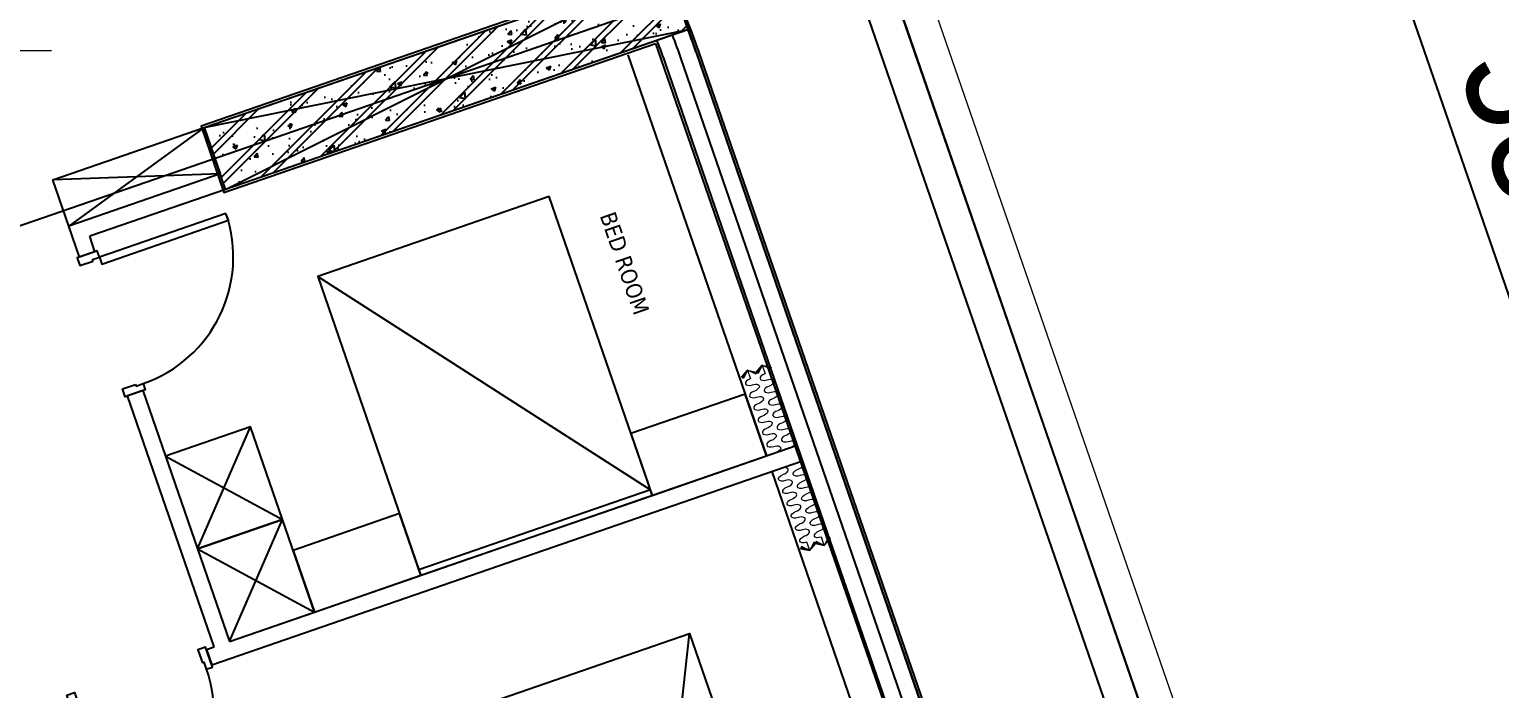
# Model space of a CAD drawing. Header units: millimetres. Extents: x -361699137 to 361252145, y -356478932 to 356523199.
# Drawn here: x -51372 to -42366, y 44064 to 48102 of the extents above; entities that cross this region are included whole.
import ezdxf
from ezdxf.enums import TextEntityAlignment as Align
from ezdxf.xclip import XClip

# ---------------------------------------------------------------- set-up
doc = ezdxf.new("R2010")
doc.units = ezdxf.units.MM
doc.header["$LTSCALE"] = 100
doc.header["$MEASUREMENT"] = 0
doc.header["$XCLIPFRAME"] = 0
doc.set_wipeout_variables(frame=1)
doc.linetypes.add('ACAD_ISO03W100', pattern=[30, 12, -18])
for name, color, linetype in [('1VinaPVC-Text', 9, 'Continuous'), ('A-_FURN----_E-_N', 251, 'Continuous'), ('A-ANNO-ROOM', 50, 'Continuous'), ('AUDIT_I_220808132811-12', 1, 'Continuous'), ('IDEA - dim', 251, 'Continuous'), ('KC', 5, 'Continuous'), ('KT-Net manh', 139, 'Continuous'), ('KT-Tuong', 1, 'Continuous')]:
    doc.layers.add(name, color=color, linetype=linetype)
for name, color, linetype, lineweight in [('AUDIT_I_220808132811-11', 7, 'Continuous', 9), ('CIC36 net manh', 8, 'Continuous', 9), ('KT-Chuviet', 255, 'Continuous', 15), ('KT-Net thay', 7, 'Continuous', 15), ('KT-Net truc', 18, 'Continuous', 15)]:
    doc.layers.add(name, color=color, linetype=linetype, lineweight=lineweight)
doc.layers.add('dien tich thong thuy', color=3, linetype='Continuous', plot=False)
doc.styles.add('220126_HDN_HBA typical plan$0$211210_HDN_HBA_TYPICAL PLAN CORE OPT 1$0$HBA-Text', font='GOTHIC.TTF')
doc.styles.add('Arial Narrow', font='ARIALN.TTF')
doc.styles.add('font unicode ccu', font='arial.ttf')
doc.styles.add('ROMANS', font='ROMANS.SHX')
doc.styles.add('Tahoma', font='tahoma.ttf')
doc.dimstyles.new('CCU_1-300', dxfattribs={"dimscale": 300, "dimtxt": 2.5, "dimasz": 1, "dimexe": 1, "dimexo": 2, "dimgap": 0.5, "dimtad": 1, "dimdec": 0, "dimdsep": 46, "dimtxsty": 'Arial Narrow', "dimblk": 'ARCHTICK', "dimcen": -1, "dimdle": 1, "dimclrd": 256, "dimclre": 256, "dimclrt": 3, "dimadec": 0, "dimazin": 2, "dimtfac": 0.1, "dimtdec": 0, "dimtix": 1, "dimtmove": 2, "dimatfit": 1, "dimfxl": 1, "dimtvp": 0.8333333333333334, "dimtolj": 1, "dimtzin": 12, "dimarcsym": 0})

# ---------------------------------------------------------------- blocks, each defined once
blk = doc.blocks.new('*U207')
for points in [[(482.6951045578201, -398.9039813853606), (464.6170375002125, -396.4493711387506), (464.3337632049024, -466.3349522090732)], [(396.7561588253833, -484.1490495130481), (464.3337632049024, -466.3349522090732), (394.4481821902239, -466.0516779393653)]]:
    blk.add_hatch(color=256).paths.add_polyline_path(points)
blk.add_line((464.3337632049024, -466.3349522090732), (416.9273155568029, -418.7598943406972))
for points in [[(482.6951045578201, -398.9039813853606), (464.6170375002125, -396.4493711387506), (464.3337632049024, -466.3349522090732)], [(396.7561588253833, -484.1490495130481), (464.3337632049024, -466.3349522090732), (394.4481821902239, -466.0516779393653)]]:
    blk.add_lwpolyline(points, close=True)
for centre in [(16.76743755071067, -17.17677016190672), (85.71403000141326, -87.65612936302188), (155.3043908096025, -157.4940017787478), (224.8947516177918, -227.3318741944736), (294.485112425981, -297.1697466101995), (364.0754732341703, -367.0076190259254)]:
    blk.add_ellipse(centre, major_axis=(34.52187991841241, 31.95056764796491), ratio=0.5238875827070036, start_param=4.731720461219403, end_param=7.873313114809197)
at = {"extrusion": (0, 0, -1)}
for centre in [(51.5728287498025, -52.1059534814385), (120.5194212005051, -122.5853126825537), (190.1097820086943, -192.4231850982796), (259.7001428168836, -262.2610575140054), (329.2905036250728, -332.0989299297313), (398.8808644332621, -401.9368023454572)]:
    blk.add_ellipse(centre, major_axis=(-32.07293168385898, -34.4082260416161), ratio=0.5238875826554585, start_param=4.731720461217387, end_param=7.87331311480718, dxfattribs=at)
blk = doc.blocks.new('d900n')
for points in [[(20, -50), (20, -40), (65, -40), (65, 0), (-65, 0), (-65, -50)], [(885, -40), (65, -40), (65, -85), (885, -85)], [(20, -850), (20, -860), (65, -860), (65, -900), (-65, -900), (-65, -850)]]:
    blk.add_lwpolyline(points, close=True)
blk.add_arc((65, -40), 820, 270, 0)
blk = doc.blocks.new('19')
at = {"layer": 'A-_FURN----_E-_N', "linetype": 'Continuous'}
for points in [[(4219.999988807758, 3574.999996232989), (4769.999988801355, 3574.999996233018), (4769.999988801384, 4174.999996233004), (4219.999988807729, 4174.999996232975), (4219.999988807758, 3574.999996232989)], [(4219.999988807729, 2974.999996232997), (4769.99998880133, 2974.999996232989), (4769.999988801355, 3574.999996233018), (4219.999988807758, 3574.999996232989), (4219.999988807729, 2974.999996232997)], [(4769.999988801297, 2974.999996232989), (5459.999988454962, 2974.999996233077), (5459.999988454885, 3374.999996233091), (4769.999988801319, 3374.999996232975)]]:
    blk.add_lwpolyline(points, close=True, dxfattribs=at)
at = {"layer": 'IDEA - dim'}
for p, q in [((7899.999986546129, 199.9999954910018), (7899.999989511169, 5443.657891399933)), ((7999.999986546165, 199.9999954339291), (7999.999989511169, 5443.657891342868)), ((8099.99998654622, 199.999995376842), (8099.999989511096, 5443.657891285795))]:
    blk.add_line(p, q, dxfattribs=at)
for points in [[(5099.999988050215, 5999.999995377861), (5099.999988050262, 5699.999995376143), (4119.999997712657, 5699.999995376114), (4119.999997712657, 5999.999995377795)], [(5099.999988050306, 5999.999995377861), (8096.943465029952, 5999.999995377861), (8096.943465029955, 5599.999995364706), (5099.999988050302, 5599.999995364706)], [(6959.999988454947, 2974.999996233048), (7699.999988102169, 2974.999996232931), (7699.999988102194, 3374.999996232887), (6959.999988454976, 3374.999996232989)], [(5459.999988454991, 2974.999996233048), (6959.999988455042, 2974.999996233011), (6959.99998845502, 3010.999996233018), (5459.99998845502, 3010.999996233077)], [(5099.99998654607, 199.9999954910745), (5099.999986546074, 2099.999995491075), (6899.999986546165, 2099.999995490987), (6899.999986546085, 199.9999954910018)]]:
    blk.add_lwpolyline(points, close=True, dxfattribs=at)
blk.add_lwpolyline([(6959.99998845502, 3010.999996233018), (6959.999988455063, 4910.999996233033), (5459.999988455049, 4910.999996233048), (5459.99998845502, 3010.999996233077)], dxfattribs=at)
for radius, end in [(3799.999999999993, 2.357966265105934), (3899.999999999993, 2.297472738257458), (3999.999999999993, 2.240006262434268)]:
    blk.add_arc((4099.99998951114, 5443.657891286784), radius, 0, end, dxfattribs=at)
at = {"layer": 'KT-Net manh', "linetype": 'ACAD_ISO03W100', "ltscale": 4}
for p, q in [((5099.999988050215, 5699.999995376129), (4119.999997712643, 5999.999995377817)), ((5099.999988050258, 5999.999995377846), (4119.999997712657, 5699.999995376114)), ((7699.999988102212, 5574.999996262704), (7699.999988102169, 2974.999996232931)), ((5459.999988455049, 4910.999996233048), (6959.99998845502, 3010.999996233018)), ((4219.999988807758, 3574.999996232989), (4769.999988801384, 4174.999996233004)), ((4219.999988807729, 4174.999996232975), (4769.999988801355, 3574.999996233018)), ((4219.999988807729, 2974.999996232997), (4769.999988801355, 3574.999996233018)), ((4219.999988807758, 3574.999996232989), (4769.99998880133, 2974.999996232989)), ((7699.999986546816, 2874.999996232873), (7699.999986546041, 199.9999954909727))]:
    blk.add_line(p, q, dxfattribs=at)
blk.add_lwpolyline([(5099.999986546074, 2099.999995491075), (5999.999986546092, 199.9999954910309), (6899.999986546165, 2099.999995490987)], dxfattribs=at)
at = {"layer": 'KT-Tuong'}
for p, q in [((5099.999988050215, 5699.999995376129), (4119.999997712715, 5699.999995376071)), ((4119.999997789899, 5499.999995376071), (4119.999997712686, 5699.999995376056)), ((5099.999988050262, 5599.999995376143), (4219.999997751278, 5599.999995376056)), ((4219.99999778987, 5499.999995376085), (4219.999997751249, 5599.999995376085)), ((4219.99999778987, 5499.999995376085), (4119.999997751336, 5499.999995376056)), ((4119.999998764521, 2974.99999623264), (4119.99999813734, 4599.999995376056)), ((4219.999997789928, 4599.999995376071), (4119.99999775138, 4599.999995376071)), ((4219.999997789928, 4599.999995376071), (4219.999997790044, 2974.999996232611)), ((4069.999998339881, 2974.999996232611), (4119.999998764513, 2974.999996232626)), ((4069.999998339918, 2974.999996232611), (4069.99999833999, 2874.99999623264)), ((4219.999997790015, 2974.99999623264), (7899.999988102143, 2974.999996232873)), ((4069.99999833999, 2874.999996232633), (7899.999988045092, 2874.999996232887))]:
    blk.add_line(p, q, dxfattribs=at)
at = {"layer": 'CIC36 net manh', "color": 8, "extrusion": (0, 0, -1), "xscale": 0.8100000000112606, "yscale": 0.8100000000112606, "zscale": -0.8100000000112604, "rotation": 135.1232012039744}
for p in [(-7761.336646943386, 2975.745981254731), (-7856.290273430342, 2975.52826692268)]:
    blk.add_blockref('*U207', p, dxfattribs=at)
at = {"layer": 'CIC36 net manh', "color": 8, "xscale": 0.8100000000112602, "yscale": 0.8100000000112602, "zscale": 0.8100000000112602, "rotation": 315.1232012039715}
for p in [(7761.336645388034, 2874.254011211029), (7856.290271874954, 2874.471725543102)]:
    blk.add_blockref('*U207', p, dxfattribs=at)
at = {"layer": 'IDEA - dim', "extrusion": (0, 0, -1), "xscale": -1, "zscale": -1, "rotation": 2.477652096860079e-12}
blk.add_blockref('d900n', (-4169.999997770574, 5499.999995376042), dxfattribs=at)
at = {"layer": 'IDEA - dim', "extrusion": (0, 0, -1), "zscale": -0.9999999999999998, "rotation": 270}
blk.add_blockref('d900n', (-3169.999998339947, 2924.999996232553), dxfattribs=at)
at = {"layer": '1VinaPVC-Text', "style": 'Tahoma', "text_generation_flag": 6}
blk.add_text('BED ROOM', height=99.99999999999997, rotation=90.00000002084408, dxfattribs=at).set_placement((7214.062294144256, 4700.627170733482))
blk = doc.blocks.new('TAG CAO DO SAN')
blk.add_wipeout([(1526701.778855525, -266095.22987594287), (1527644.6359120198, -266095.22987594287), (1527644.6359120198, -266330.944140067), (1526701.778855525, -266330.944140067)]).dxf.layer = 'KT-Net thay'
at = {"layer": 'KT-Net thay', "flags": 128}
blk.add_lwpolyline([(1526701.778855525, -266095.2298759429), (1526701.778855525, -266330.9441400666), (1527644.63591202, -266330.9441400666), (1527644.63591202, -266095.2298759429)], close=True, dxfattribs=at)
blk.add_lwpolyline([(1526701.778855525, -266330.9441400666), (1527644.63591202, -266330.9441400666)], dxfattribs=at)
at = {"layer": 'KT-Chuviet', "color": 31, "style": 'font unicode ccu', "width": 0.75}
blk.add_attdef('TÊNPHÒNG', text='', height=117.85713, dxfattribs=at).set_placement((1527175.308820772, -266213.4467624734), align=Align.MIDDLE_CENTER)
blk = doc.blocks.new('A$C1AAC5519')
at = {"layer": 'A-ANNO-ROOM', "insert": (772.955269176513, 1216.574747113511), "char_height": 600, "attachment_point": 2, "rotation": 50.44882673977027, "style": '220126_HDN_HBA typical plan$0$211210_HDN_HBA_TYPICAL PLAN CORE OPT 1$0$HBA-Text'}
blk.add_mtext_dynamic_manual_height_columns('S.B1.', width=722857412.8743668, gutter_width=9765.624999999996, heights=[0], dxfattribs=at)
blk = doc.blocks.new('A$C418F5BC8')
at = {"layer": 'A-ANNO-ROOM', "insert": (648.1133449638728, 1090.790118377889), "char_height": 600, "attachment_point": 2, "rotation": 50.44882673977027, "style": '220126_HDN_HBA typical plan$0$211210_HDN_HBA_TYPICAL PLAN CORE OPT 1$0$HBA-Text'}
blk.add_mtext_dynamic_manual_height_columns('SL-S', width=722857412.8743668, gutter_width=9765.624999999996, heights=[0], dxfattribs=at)
blk = doc.blocks.new('A$C2A6C5140')
at = {"layer": 'A-ANNO-ROOM', "insert": (731.4497625969816, 1190.0169191678, 0.0003277973379295924), "char_height": 600, "attachment_point": 2, "rotation": 50.44882673977027, "style": '220126_HDN_HBA typical plan$0$211210_HDN_HBA_TYPICAL PLAN CORE OPT 1$0$HBA-Text'}
blk.add_mtext_dynamic_manual_height_columns('2-BR', width=722857412.8743668, gutter_width=9765.624999999996, heights=[0], dxfattribs=at)
blk = doc.blocks.new('A$C5388591E')
at = {"layer": 'A-ANNO-ROOM', "insert": (894.3001998505497, 842.1987865094561, 0.0004622000541105721), "char_height": 600, "attachment_point": 2, "rotation": 1.4064704596368105, "style": '220126_HDN_HBA typical plan$0$211210_HDN_HBA_TYPICAL PLAN CORE OPT 1$0$HBA-Text'}
blk.add_mtext_dynamic_manual_height_columns('3-BR', width=722857412.8743668, gutter_width=9765.624999999996, heights=[0], dxfattribs=at)
blk = doc.blocks.new('A$C21AF0CCA')
at = {"layer": 'A-ANNO-ROOM', "insert": (1197.56892258345, 814.6835720778872), "char_height": 600, "attachment_point": 2, "rotation": 0.10542954816276216, "style": '220126_HDN_HBA typical plan$0$211210_HDN_HBA_TYPICAL PLAN CORE OPT 1$0$HBA-Text'}
blk.add_mtext_dynamic_manual_height_columns('S.B1P.', width=722857412.8743668, gutter_width=9765.624999999996, heights=[0], dxfattribs=at)
blk = doc.blocks.new('_ARCHTICK')
at = {"color": 0, "linetype": 'ByBlock', "const_width": 0.15}
blk.add_lwpolyline([(-0.5, -0.5), (0.5, 0.5)], dxfattribs=at)
blk = doc.blocks.new('*D473')
at = {"layer": 'Defpoints', "color": 0, "transparency": 16777216}
for p in [(96220.10757443332, 9145.044461581034), (100681.6300573337, 4549.43498835255), (98112.25008031187, 3662.362888598291, -0.001541574509502537)]:
    blk.add_point(p, dxfattribs=at)
at = {"layer": 'KC', "lineweight": -2, "transparency": 16777216}
for p, q in [((98690.92292576424, 10315.4635280688), (100779.5336867492, 4265.859814285308)), ((96787.2579225678, 9340.85172041208), (99072.40172924701, 10129.79198341708)), ((98679.40042844637, 3858.17014742934), (100965.2052314009, 4647.338617768073))]:
    blk.add_line(p, q, dxfattribs=at)
at = {"layer": 'KC', "lineweight": -2, "transparency": 16777216, "xscale": 300, "yscale": 300, "zscale": 300}
for p, rotation in [((98788.82655517977, 10031.88835400156), 109.0471074798708), ((100681.6300573337, 4549.43498835255), 289.0471074798708)]:
    blk.add_blockref('_ARCHTICK', p, dxfattribs=dict(at, rotation=rotation))
at = {"layer": 'KC', "color": 3, "transparency": 16777216, "insert": (100238.9804529584, 7464.580857333509), "char_height": 750, "attachment_point": 5, "rotation": 289.04710747987076, "style": 'Arial Narrow'}
blk.add_mtext('\\A1;5800', dxfattribs=at)
blk = doc.blocks.new('*D478')
at = {"layer": 'Defpoints', "color": 0, "transparency": 16777216}
for p in [(98112.91399235021, 3662.592102983683, 0.0007328238285898984), (102574.4364752552, -933.0173702513384), (100005.0564982365, -1820.089470004539, 0.000763814108300841)]:
    blk.add_point(p, dxfattribs=at)
at = {"layer": 'KC', "lineweight": -2, "transparency": 16777216}
for p, q in [((100583.7293436833, 4833.011169472178), (102672.3401046707, -1216.592544318581)), ((98680.06434048469, 3858.399361814729), (100965.208147166, 4647.339624820459)), ((100572.206846371, -1624.282211173493), (102858.0116493225, -835.1137408358154))]:
    blk.add_line(p, q, dxfattribs=at)
at = {"layer": 'KC', "lineweight": -2, "transparency": 16777216, "xscale": 300, "yscale": 300, "zscale": 300}
for p, rotation in [((100681.6329730988, 4549.435995404936), 109.0471074798708), ((102574.4364752552, -933.0173702513384), 289.0471074798708)]:
    blk.add_blockref('_ARCHTICK', p, dxfattribs=dict(at, rotation=rotation))
at = {"layer": 'KC', "color": 3, "transparency": 16777216, "insert": (102463.2901857588, 2096.574418033808), "char_height": 750, "attachment_point": 5, "rotation": 289.04710747987076, "style": 'Arial Narrow'}
blk.add_mtext('\\A1;5800', dxfattribs=at)
blk = doc.blocks.new('A$C0e39c971')
at = {"layer": 'KC'}
h = blk.add_hatch(dxfattribs=at)
h.set_pattern_fill('VATLIEU04', color=256, scale=40, style=0, pattern_type=2)
h.set_pattern_definition([(49.99999999999999, (-90946.1647472535, -18366.26446870027), (286.9040730403014, -25.10085399303804), [30, -330]), (355, (-90946.1647472535, -18366.26446870027), (-55.50053344520001, 300.8768534800047), [24, -264]), (100.4514, (-90922.25607525349, -18368.35620470027), (231.4037526856086, 275.7758168243814), [25.496076, -280.4568448]), (46.18420000000001, (-90946.1647472535, -18286.26446870027), (426.8964194502578, -66.20760573160723), [45, -495]), (96.6356, (-90910.5900492535, -18291.78179150027), (373.8650822194813, 389.6471483601767), [38.2441152, -420.6852]), (351.1842, (-90946.1647472535, -18286.26446870027), (373.8647780534509, 389.6474403701299), [36, -396]), (21, (-90906.1647472535, -18306.26446870027), (238.7628208473847, -161.0475562661355), [30, -330]), (326.0000000000001, (-90906.1647472535, -18306.26446870027), (97.32613276863269, 290.0600180187412), [24, -264]), (71.4514, (-90886.2678540535, -18319.68511110027), (336.089051432596, 129.012198683981), [25.496076, -280.4568448]), (37.50000000000001, (-90946.1647472535, -18366.26446870027), (4.863942126916267, 133.1575415325246), [0, -260.8, 0, -268, 0, -265]), (7.499999999999999, (-90946.1647472535, -18366.26446870027), (105.2278149768594, 157.7646847529441), [0, -152.8, 0, -254.8, 0, -101]), (327.5, (-91035.3647472535, -18366.26446870027), (213.5289744689636, -9.021948693751902), [0, -100, 0, -312, 0, -414]), (317.5, (-91075.3647472535, -18366.26446870027), (233.2744677369545, 40.04199293292709), [0, -130, 0, -207.2, 0, -294]), (45, (-90946.1647472535, -18366.26446870027), (-120.2081528017131, 120.2081528017131), []), (45, (-90946.1647472535, -18317.26446870027), (-120.2081528017131, 120.2081528017131), [])])
h.paths.add_polyline_path([(1635.600353784903, -13928.82205420646), (1505.061980134415, -13550.72189154491), (4340.813200095989, -12571.68408916626), (4471.351573746477, -12949.7842518278)])
at = {"layer": 'KC', "ltscale": 2000}
for p, q in [((-2159.147496379213, 6253.900647991501), (11013.67484606174, -31900.75174209219)), ((10283.83374078665, -10731.45590898155), (-14021.00618677214, -19122.65152396414))]:
    blk.add_line(p, q, dxfattribs=at)
at = {"layer": 'KC', "linetype": 'ByBlock', "ltscale": 30}
for p, q in [((1635.600353784903, -13928.82205420646, 7.594850334996254e-05), (4340.813200095989, -12571.68408916626, 7.594850334996254e-05)), ((1505.061980134415, -13550.72189154491, 7.594850334996254e-05), (4471.351573746477, -12949.7842518278, 7.594850334996254e-05))]:
    blk.add_line(p, q, dxfattribs=at)
at = {"layer": 'KC', "elevation": 1.034975806175202e-10}
for points in [[(14933.17361416994, -32880.38154215259), (11797.35357210017, -32880.38154215261), (11807.52844550367, -31206.89435170014, 0.08515873318755567), (11517.14835727797, -29442.48957562752), (9782.513696338516, -24427.94663628557), (5654.824279982597, -12497.41249047045, 0.2604672854680671), (2863.82834577933, -10022.85672617616), (-12194.96578093246, -5671.713668447799, 0.435644016025474), (-16756.18087369134, -9926.123045026583, 0.1024814303758023), (-16652.24508210178, -11547.11051104142), (-15346.43619342241, -15274.51639183591), (-15354.94214818859, -15277.4530568033)], [(14933.17361416994, -33080.38154215259), (11596.13386692313, -33080.38154215261), (11607.53214209298, -31205.67836565616, 0.08515873318755564), (11328.13661293899, -29507.86969876857), (9593.50286925779, -24493.32941112927), (5465.907009912102, -12563.0656801067, 0.2609240056803378), (2814.692147150316, -10216.84063454252), (-12229.96937044614, -5869.781104586862, 0.4351578107015427), (-16556.13467710545, -9940.02994358406, 0.1029731977665951), (-16461.19171846543, -11487.55344665156), (-15091.25851671158, -15398.00092237462), (-15289.67296134598, -15466.50313812808)]]:
    blk.add_lwpolyline(points, format="xyb", dxfattribs=at)
at = {"layer": 'KC', "ltscale": 0.25, "elevation": 7.594850334996254e-05}
blk.add_lwpolyline([(1635.600353784903, -13928.82205420646), (1505.061980134415, -13550.72189154491), (4340.813200095989, -12571.68408916626), (4471.351573746477, -12949.7842518278)], close=True, dxfattribs=at)
at = {"layer": 'KC'}
dim = blk.add_linear_dim(base=(10285.46531008017, -16866.82948034771), p1=(5823.942827179795, -12271.22000711923), p2=(7716.085333058378, -17753.90158010197, -0.001541574406004957), angle=109.0471074798707, dimstyle='CCU_1-300', dxfattribs=at)
dim.commit()
dim.dimension.update_dxf_attribs({"geometry": '*D473', "text_midpoint": (9842.815705704852, -13951.68361136676), "insert": (-90396.16474725353, -21416.26446870026)})
dim = blk.add_linear_dim(base=(12178.2717280017, -22349.2818389516), p1=(7716.749245096697, -17753.67236571658, 0.000732823932087479), p2=(9608.891750982963, -23236.3539387048, 0.0007638142117984216), angle=109.0471074798707, dimstyle='CCU_1-300', dxfattribs=at)
dim.commit()
dim.dimension.update_dxf_attribs({"geometry": '*D478', "text_midpoint": (12067.12543850532, -19319.69005066646), "dimtype": 128, "insert": (-90396.16474725353, -21416.26446870026)})

msp = doc.modelspace()

# ---------------------------------------------------------------- linework, layer by layer
at = {"layer": 'AUDIT_I_220808132811-11', "elevation": 1.118653840330101e-10}
for points in [[(-39808.92845346354, 28170.41457684641), (-39798.76097330701, 29842.6857812549, 0.08515873318755561), (-40100.1264841044, 31673.68916280888), (-41834.76119880198, 36688.2322575571), (-45962.54183999758, 48619.03007733775, 0.2600451643030329), (-48893.1561524758, 51221.8756181646), (-63965.76637019703, 55577.01074776641, 0.5721348877565147), (-68352.77867380515, 49264.16774388711), (-68069.8890461984, 48444.20444056683)], [(-40008.93215012114, 28170.41457684641), (-39998.75727671772, 29843.90176729887, 0.08515873318755567), (-40289.13736494334, 31608.30654337149), (-42023.77202588267, 36622.84948271344), (-46151.46144223865, 48553.38362852857, 0.2604672854680671), (-48942.45737644203, 51027.93939282285), (-64001.25150315376, 55379.08245055121, 0.5713168116588397), (-68167.01007221724, 49338.94840400742), (-67880.82466070188, 48509.43218111357)]]:
    msp.add_lwpolyline(points, format="xyb", dxfattribs=at)
at = {"layer": 'AUDIT_I_220808132811-12', "elevation": 1.118653840330101e-10}
msp.add_lwpolyline([(-68085.48191272601, 48438.82485810568), (-68458.53080432309, 49503.6856079576, -0.5864868177772504), (-63481.05990658142, 54410.29610214528), (-49964.22919875942, 50517.10877906746, -0.2320152965144457), (-47331.86865411699, 48093.66805879056), (-41722.53120848179, 31842.24520516535)], format="xyb", dxfattribs=at)
at = {"layer": 'dien tich thong thuy'}
for points, elevation in [([(-55386.90187932126, 52082.11818891509), (-55171.45119567215, 52827.76765308723), (-48942.45629466861, 51027.93908168453, -0.1280966705368535), (-47224.68791623425, 50154.14276690455, -0.06378773062526846), (-46585.54816044308, 49422.50148045859, -0.06378773062530428), (-46151.46036046493, 48553.38331738961), (-44331.63072592113, 43282.30474395927), (-45514.81250551983, 42873.71094080945)], 4.469598132477386e-10), ([(-55386.90187932126, 52082.11818891509), (-49953.78644366853, 50512.25394144924, -0.2439221712705235), (-47273.22418619582, 47965.61553057763), (-45514.81250551983, 42873.71094080945)], 5.460151078797131e-05)]:
    msp.add_lwpolyline(points, format="xyb", dxfattribs=dict(at, elevation=elevation))
for points, elevation in [([(-47715.32653123722, 48408.52640998965), (-50320.69141081593, 47509.22222740552), (-50180.8485726192, 47102.40240372642), (-47537.02528124931, 48015.1774479295)], -1.319024357640295e-05), ([(-47537.02528124931, 48015.1774479295), (-45778.32627918222, 42941.33066887862), (-48428.22496768611, 42026.45810517961), (-48390.69517815975, 41917.75431256077), (-50342.63726240396, 41243.8499617045), (-50345.9007217465, 41253.30246577061)], 5.460151078797131e-05)]:
    msp.add_lwpolyline(points, dxfattribs=dict(at, elevation=elevation))

# ---------------------------------------------------------------- block references
at = {"layer": 'A-ANNO-ROOM'}
for p in [(-259643.7130096142, 30107.50136767479, 5.460850030168077e-05), (-265285.2820729736, 28918.92663560377, 5.460850030168077e-05), (-245554.3968650475, 25356.81105555443, 5.460850030168077e-05), (-227992.1817903481, 24030.19494673412, 5.460832008522107e-05), (-256709.4713859697, 21832.8932062781, 5.460850030168077e-05), (-262170.0583902029, 20336.74231012515, 5.460850030168077e-05), (-227339.9751671815, 20267.82827189344, 5.460850030168077e-05), (-224467.8250259957, 15310.13736246047, 5.460832008522128e-05)]:
    msp.add_blockref('A$C21AF0CCA', p, dxfattribs=at)
at = {"layer": 'dien tich thong thuy'}
for name, p, rotation in [('A$C2A6C5140', (-231902.1761341663, 41866.69510118499, 3.214423980650787e-05), 310.9576437198666), ('A$C2A6C5140', (-223136.0769012624, 38294.90614465419, 1.895367564819208e-05), 310.9576437198666), ('A$C2A6C5140', (-179022.2876665308, 13510.42375649511, 0.000178988243818107), 310.9576437198666), ('A$C2A6C5140', (-199561.0792445699, 2742.960286576832, 0.0001030398263186841), 310.9576437198666), ('A$C2A6C5140', (-176749.4277460563, 2773.706094754736, 0.000178988243818107), 310.9576437198666), ('A$C2A6C5140', (-192735.1419570138, 2545.06827839894, 0.000178988243818107), 310.9576437198666), ('A$C418F5BC8', (-243956.3571569886, 39603.8582028097, -1.001597833679712e-05), 309.6632197063607), ('A$C418F5BC8', (-248126.4019441397, 37597.12528390926, -1.001597833679712e-05), 309.6632197063607), ('A$C418F5BC8', (-251890.361273925, 36548.61448139837, -1.001597833679712e-05), 309.6632197063607), ('A$C418F5BC8', (-255839.4329553979, 34945.01120257354, -1.001597833679712e-05), 309.6632197063607), ('A$C1AAC5519', (-240877.0889148213, 28052.61175672372, 0.0003723829774320968), 309.6566028083925), ('A$C1AAC5519', (-219521.6105350079, 27682.1615688601, 0.0005547181599990354), 309.6566028083925), ('A$C1AAC5519', (-217651.9125884596, 24627.95011466656, 0.0003723828570649432), 309.6566028083925), ('A$C1AAC5519', (-267764.0012375055, 19262.70548251106, 0.0003723828655667127), 309.6566028083925), ('A$C418F5BC8', (-223053.1163780628, 10712.6679421931, -1.001597833679712e-05), 309.6632197063607), ('A$C1AAC5519', (-213503.7868963684, 3324.648489140978, -0.3423708923741385), 309.6566028083925), ('A$C1AAC5519', (-207798.658660123, 3064.615415494518, 0.0003723828655667127), 309.6566028083925), ('A$C1AAC5519', (-184128.1584514385, 2786.454424718489, 0.0003723828655667127), 309.6566028083925)]:
    msp.add_blockref(name, p, dxfattribs=dict(at, rotation=rotation))
for p in [(-273086.0443437684, 28673.87453448355, -1.001579812033762e-05), (-220441.6689392982, 3035.191374137183, 4.458552763712727e-05)]:
    msp.add_blockref('A$C5388591E', p, dxfattribs=at)
at = {"layer": 'IDEA - dim', "rotation": 19.04713795400197}
msp.add_blockref('19', (-53164.33870414601, 40164.06477055197, 5.46011756935421e-05), dxfattribs=at)

# ---------------------------------------------------------------- next in the draw order: block references
at = {"layer": 'KT-Net truc'}
ref = msp.add_blockref('TAG CAO DO SAN', (-3870347.642644608, 713799.5206142311, -0.0001646554084636025), dxfattribs=dict(at, xscale=2.5, yscale=2.5, zscale=2.5))
XClip(ref).set_block_clipping_path([(1526674.1636322693, -266330.944140067), (1527644.6359120198, -266095.2298759429)])
ref.add_attrib('CAO-DO', '87.3', (-52617.78429482729, 47530.19601882833, -0.0001646554084636025), dxfattribs={"layer": 'KT-Chuviet', "color": 31, "ltscale": 15, "height": 294.6428301546305, "style": 'ROMANS', "width": 0.7500000000000001})
ref.add_attrib('CAO-DO', '-0.030', (-52617.78429482729, 46940.91035851908, -0.0001646554084636025), dxfattribs={"layer": 'KT-Chuviet', "color": 31, "ltscale": 15, "height": 294.6428301546305, "style": 'ROMANS', "width": 0.7500000000000001})
ref.add_attrib('TÊNPHÒNG', 'S.B2.2', dxfattribs={"layer": 'KT-Chuviet', "color": 31, "height": 294.642825, "style": 'font unicode ccu', "width": 0.7500000000000001}).set_placement((-52409.37059267613, 48265.90370804748, -0.0001646554084636025), align=Align.MIDDLE_CENTER)

# ---------------------------------------------------------------- next in the draw order: block references
at = {"layer": 'KC'}
msp.add_blockref('A$C0e39c971', (-51806.2233402338, 61050.61543249532), dxfattribs=at)

doc.saveas('drawing.dxf')
